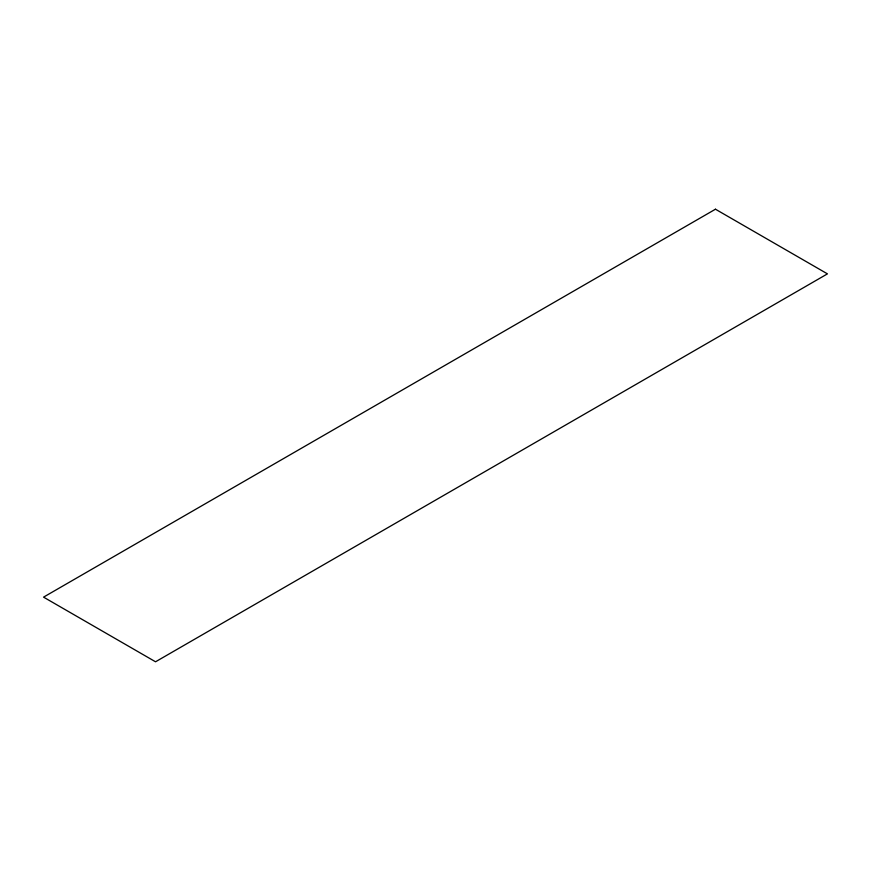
<?xml version="1.0" encoding="UTF-8"?>
<svg xmlns="http://www.w3.org/2000/svg" width="871" height="871" viewBox="0 0 871 871"><rect width="100%" height="100%" fill="white"/><g stroke="black" fill="none" stroke-linecap="round" stroke-linejoin="round"><path stroke-width="1.31" d="M715.461 209.214L43.55 597.136L155.539 661.786L827.45 273.864L715.461 209.214"/></g></svg>
